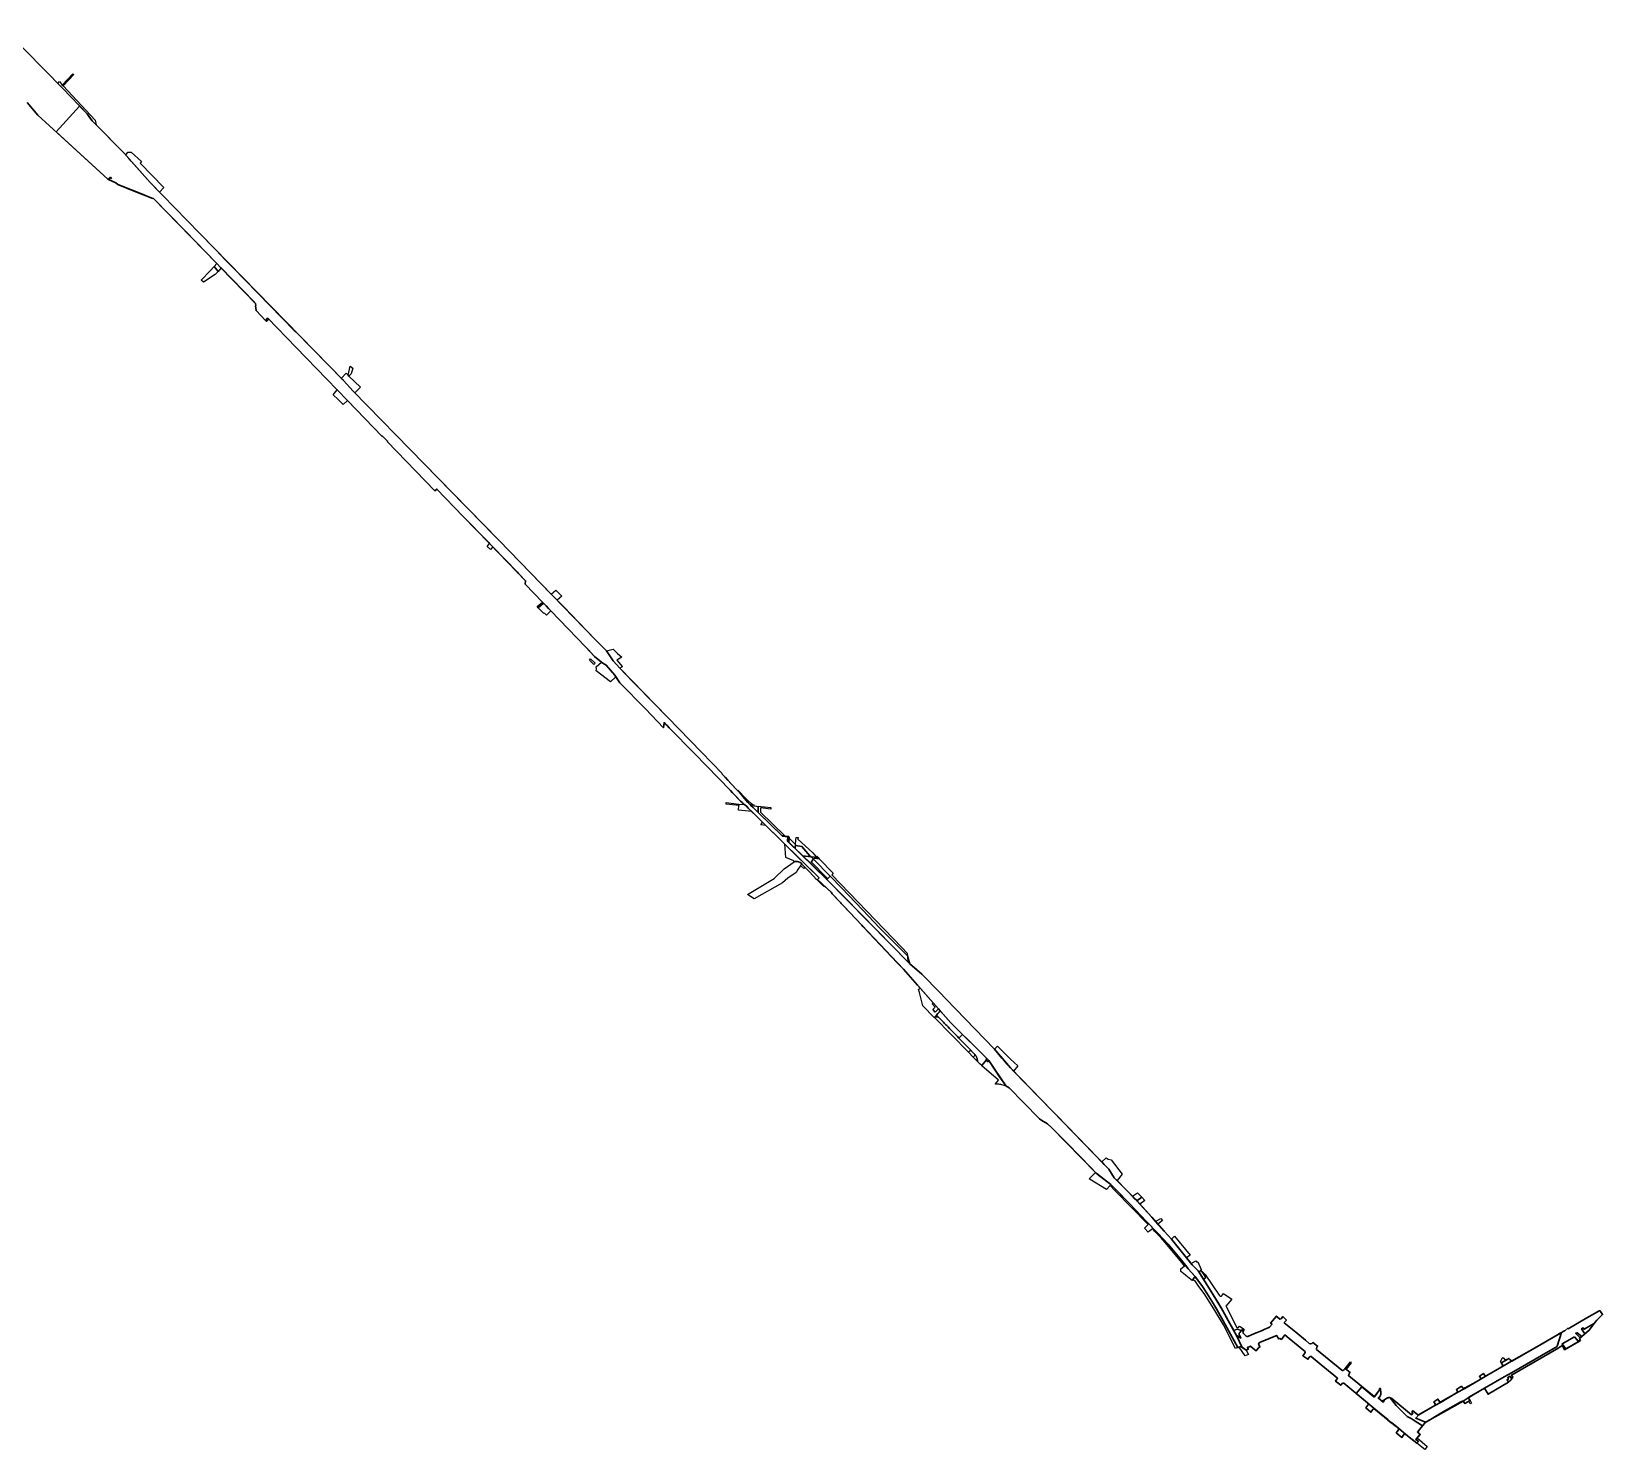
# Model space of a CAD drawing. Header units: inches. Extents: x 969231 to 1000466, y 1001756 to 1023450.
# Drawn here: x 996646 to 1000466, y 1001756 to 1005203 of the extents above; entities that cross this region are included whole.
import ezdxf

# ---------------------------------------------------------------- set-up
doc = ezdxf.new("R2010")
doc.units = ezdxf.units.IN
doc.header["$MEASUREMENT"] = 0
doc.linetypes.add('DASHED', pattern=[0])
doc.layers.add('_LINEA_DE_OBRA_CIVIL', color=25, linetype='Continuous', lineweight=90)
doc.layers.add('blu-line', color=130, linetype='Continuous', lineweight=30)
doc.layers.add('UTILITIES_DELIVERED', color=11, linetype='Continuous')
doc.layers.add('UTILITIES_NO_DELIVERED', color=34, linetype='Continuous')

msp = doc.modelspace()

# ---------------------------------------------------------------- linework, layer by layer
at = {"layer": '_LINEA_DE_OBRA_CIVIL', "color": 1, "linetype": 'DASHED', "lineweight": 30}
for points in [[(996585.9, 1005203.2), (996722, 1005064.3), (996781.2, 1005002.8), (996793.3, 1004985.9), (996871.1, 1004907), (996934, 1004836.3), (997054.1, 1004712.8), (997404.1, 1004354.6), (997428.3, 1004328.4), (997600.3, 1004152.5), (997708.3, 1004041.8), (997782, 1003966.4), (998016.8, 1003725.4), (998044.1, 1003697.4), (998060.4, 1003673.1), (998076.1, 1003655.4), (998192.1, 1003536.7), (998275.2, 1003451.7), (998325.1, 1003399.2), (998324.6, 1003398.8), (998373.4, 1003346.6), (998386.9, 1003330.1), (998472.1, 1003247.2), (998485.2, 1003245.5), (998484.2, 1003235.4), (998579.9, 1003142.2), (998781.4, 1002937.1), (998810.7, 1002912.1), (998854.6, 1002867.3), (998868.9, 1002852), (998987.3, 1002729.1), (999026.1, 1002684.2), (999254.4, 1002449.4), (999265.6, 1002437.7), (999278.7, 1002417), (999332.3, 1002362.4), (999369.8, 1002321.2), (999400.1, 1002287.4), (999417.4, 1002267.5), (999468, 1002205.3), (999483, 1002190.8), (999530.1, 1002114.7), (999538.2, 1002100.5), (999555.7, 1002069.7), (999573, 1002039), (999575.6, 1002033.8), (999586.2, 1002027.3), (999582.4, 1002036), (999582.3, 1002037), (999582.4, 1002038), (999582.7, 1002039), (999583.2, 1002040), (999583.8, 1002040.8), (999591.7, 1002050.3), (999594.4, 1002048), (999591.7, 1002044.3), (999591.4, 1002041.7), (999591.9, 1002039.7), (999592.7, 1002038.3), (999598.8, 1002032.7), (999599.7, 1002032), (999601.4, 1002031.5), (999603.7, 1002031.5), (999619.5, 1002038.1), (999636.7, 1002045.2), (999644.6, 1002048.6), (999652.7, 1002051.9), (999656, 1002053.6), (999656.2, 1002053.6), (999662.3, 1002060.9), (999658.7, 1002063.9), (999673, 1002080.6), (999674.6, 1002079.2), (999681.2, 1002073.6), (999684.1, 1002073.9), (999688.7, 1002079.4), (999697.2, 1002071.1), (999692.1, 1002065), (999692.3, 1002064.6), (999692.1, 1002064.4), (999719.9, 1002041.8), (999743.4, 1002022.3), (999752.9, 1002014.4), (999756, 1002013.2), (999759.8, 1002014.5), (999760.1, 1002014.9), (999761.5, 1002016.5), (999773.2, 1002007.8), (999771.8, 1002005.8), (999771.4, 1002004.9), (999770.1, 1002001.9), (999770.6, 1001999.9), (999832.2, 1001949.1), (999833.6, 1001948.4), (999835.6, 1001948.6), (999837.1, 1001949.8), (999838.2, 1001951.3), (999839.8, 1001953.3), (999852.2, 1001944), (999851, 1001942.1), (999848.7, 1001939.1), (999848.3, 1001937.6), (999849.1, 1001935.2), (999910.2, 1001885.1), (999911.6, 1001885.2), (999923.4, 1001901.5), (999923.6, 1001902.9), (999923.6, 1001904.7), (999925.7, 1001905), (999926.2, 1001901.8), (999926.6, 1001896), (999926.4, 1001890.2), (999926.1, 1001888.4), (999925.4, 1001886.8), (999924.6, 1001885.3), (999923.5, 1001884), (999922.1, 1001882.8), (999920.7, 1001881.9), (999932.8, 1001871.9), (999933.7, 1001873.9), (999934.9, 1001875.7), (999936.3, 1001877.3), (999938, 1001878.6), (999941.6, 1001881), (999943, 1001881.7), (999944.5, 1001882.2), (999946, 1001882.5), (999947.6, 1001882.6), (999949.2, 1001882.4), (999950.7, 1001881.9), (999952.1, 1001881.2), (999953.4, 1001880.3), (1000001.6, 1001841.1), (1000004.7, 1001845), (1000002, 1001847.5), (1000004.4, 1001850.5), (1000015.9, 1001841.3), (1000017.3, 1001840.7), (1000019.6, 1001841.1), (1000058.4, 1001863.5), (1000059.3, 1001867.3), (1000055.8, 1001872.6), (1000065.7, 1001879.1), (1000069.7, 1001873), (1000071.8, 1001871.8), (1000073, 1001872.1), (1000091.3, 1001882.5), (1000111.4, 1001894), (1000112.7, 1001895.7), (1000113, 1001897.6), (1000112.6, 1001898.8), (1000110.5, 1001902), (1000122.9, 1001910.2), (1000125, 1001907), (1000126.2, 1001905.4), (1000128, 1001904.9), (1000130, 1001906.1), (1000130.6, 1001905.2), (1000152.9, 1001918), (1000168.5, 1001927), (1000168.6, 1001927.2), (1000169.3, 1001928.6), (1000169.4, 1001928.8), (1000169.2, 1001930.8), (1000168.2, 1001932.5), (1000166.5, 1001934.6), (1000176.4, 1001941.3), (1000178.3, 1001938.5), (1000179.1, 1001937.4), (1000180.7, 1001936.3), (1000182.5, 1001935.8), (1000184.3, 1001936), (1000220.9, 1001957.2), (1000221.5, 1001958.1), (1000222.4, 1001959.8), (1000222.9, 1001960.8), (1000222.5, 1001962.8), (1000219.7, 1001967), (1000222.5, 1001968.8), (1000235.5, 1001976.1), (1000238.2, 1001977.9), (1000240.2, 1001975), (1000245, 1001971.3), (1000246.8, 1001972), (1000294.7, 1001999.6), (1000319.1, 1002013.6), (1000331.2, 1002020.6), (1000360.3, 1002037.4), (1000359.9, 1002037.8), (1000364.8, 1002040.4), (1000365.2, 1002040.2), (1000369.9, 1002043.4), (1000370.2, 1002043), (1000373.6, 1002045.2), (1000373.8, 1002045.2), (1000381.4, 1002051), (1000382.6, 1002050.1), (1000427.6, 1002076.1), (1000459.2, 1002094.3), (1000466, 1002084.4), (1000452.3, 1002070.8), (1000448.1, 1002066.3), (1000433.7, 1002046.5), (1000409.5, 1002026), (1000412.2, 1002021.4), (1000373.7, 1001999), (1000368.8, 1002009.3)], [(999526.9, 1002098.7), (999520, 1002110.7), (999503.6, 1002136.8), (999493, 1002152.4), (999481.8, 1002168), (999475.4, 1002176.6), (999458.6, 1002195.7), (999409.6, 1002255.4), (999384.6, 1002282.4), (999358.2, 1002310.2), (999316.4, 1002353.2), (999270.2, 1002400.8), (999234.8, 1002428.1), (999126.2, 1002539.4), (999116.2, 1002548.1), (999104.7, 1002554.6), (999097.2, 1002560.5), (999058.3, 1002600.2), (999022.9, 1002635.5), (999015, 1002640.1), (998973.9, 1002701.7), (998950.7, 1002724.7), (998881.1, 1002793.7), (998766, 1002923.6), (998592.6, 1003107.2), (998589.9, 1003111), (998557.1, 1003142.2), (998560.9, 1003145.8), (998379.6, 1003324.4), (998378, 1003324.1), (998350.5, 1003352.3), (998345.1, 1003357.9), (998257.6, 1003447.8), (998196.6, 1003510.4), (998183.9, 1003523.3), (998182.5, 1003510.7), (998138.6, 1003557.1), (998076.7, 1003619.7), (998064.6, 1003638.2), (998043.2, 1003662.7), (998035.1, 1003667.4), (998015.2, 1003684.3), (997992.7, 1003707.5), (997845.9, 1003860.1), (997847.2, 1003868), (997759.8, 1003958.4), (997695.5, 1004024.3), (997631.7, 1004090.8), (997626.8, 1004086.7), (997510.7, 1004206.5), (997511.5, 1004207.3), (997499.7, 1004219.6), (997498.8, 1004218.7), (997414.2, 1004306.1), (997389.2, 1004332.2), (997313.7, 1004410.2), (997289.3, 1004435), (997220.2, 1004506.6), (997215, 1004500.8), (997191.9, 1004524.7), (997190.2, 1004536.2), (997191, 1004536.7), (997190.8, 1004541.6), (997106.4, 1004628.9), (997096.1, 1004639.6), (996941.8, 1004797.9), (996940.6, 1004797.1), (996930.7, 1004800.9), (996918.2, 1004806), (996895.4, 1004815.2), (996855.8, 1004831.5), (996850.9, 1004835.5), (996831.2, 1004844.2), (996661.1, 1005000), (996635.1, 1005030.5)], [(1000235.3, 1001931.2), (1000237.2, 1001928.2), (1000233.9, 1001926.1), (1000237.4, 1001920.1), (1000187.7, 1001890.6), (1000178.8, 1001905.4), (1000163.8, 1001896.7), (1000163.9, 1001896.5), (1000155.2, 1001891.5), (1000155, 1001891.7), (1000141.1, 1001882.8), (1000140.7, 1001881.5), (1000141.1, 1001879.9), (1000143.7, 1001875.6), (1000131.2, 1001867.9), (1000128.1, 1001872.9), (1000126.7, 1001874.2), (1000124.6, 1001874.3), (1000124.1, 1001874), (1000122, 1001872.7), (1000121.1, 1001872.2), (1000084.2, 1001851.1), (1000082.6, 1001850.1), (1000068.6, 1001842.1), (1000058.4, 1001836.1), (1000047.4, 1001829.7), (1000037.6, 1001823.9), (1000036.1, 1001823), (1000035.3, 1001822.5), (1000028.9, 1001814.9), (1000018.2, 1001801.6), (1000017.6, 1001797.7), (1000019.1, 1001795.8), (1000022.2, 1001793.3), (1000012.3, 1001780.9), (1000018.3, 1001776.1), (1000014.7, 1001771.5), (999987.6, 1001793.2), (999984.8, 1001793.8), (999982.8, 1001792.6), (999977.9, 1001786), (999964.3, 1001797.2), (999969.4, 1001804.1), (999969.5, 1001808), (999952.6, 1001821.9), (999952.2, 1001821.4), (999943.4, 1001828.9), (999943.8, 1001829.2), (999927.8, 1001842.1), (999909.9, 1001856.8), (999902.5, 1001847.2), (999890.5, 1001857.5), (999895.3, 1001864.1), (999895.7, 1001867.2), (999894.4, 1001869.9), (999836.5, 1001917.5), (999833.6, 1001917.8), (999829.2, 1001912.7), (999816.6, 1001922.6), (999821.6, 1001929.6), (999782, 1001962.4), (999757.1, 1001982.6), (999754.3, 1001982.4), (999749.6, 1001975.9), (999737.5, 1001984.3), (999742.4, 1001991), (999743.1, 1001992.8), (999743, 1001993.1), (999742.8, 1001994.1), (999742.8, 1001994.3), (999740.5, 1001996.2), (999739.8, 1001996.8), (999725.6, 1002008.6), (999703.8, 1002026.6), (999693.6, 1002034.9), (999685.1, 1002024.1), (999680.9, 1002026.6), (999678, 1002025.2), (999673.8, 1002033.6), (999655.6, 1002026.2), (999655.4, 1002026.3), (999654.1, 1002025.8), (999650, 1002023.9), (999647, 1002022.7), (999646.5, 1002022.4), (999643.9, 1002021.4), (999633.6, 1002017.1), (999632.6, 1002016.7), (999631, 1002016.1), (999630, 1002015.2), (999629.7, 1002014.2), (999629.6, 1002013.9), (999632.5, 1002005.1), (999630.2, 1002004.3), (999625.4, 1001998.7), (999623.8, 1001996.5), (999616.4, 1002002.3), (999609.7, 1002007.6), (999606.4, 1002006.3), (999605.5, 1002005.9), (999602.6, 1002004.8), (999604.6, 1002000), (999599.4, 1001997.9), (999587, 1002006.8), (999579.3, 1002004.3), (999543.3, 1002069.3), (999532.1, 1002089.6), (999526.9, 1002098.7)], [(1000368.8, 1002009.3), (1000361.3, 1002004.9), (1000359.5, 1002003.7), (1000244.3, 1001937.2), (1000247.7, 1001932.2), (1000243.8, 1001929.5), (1000240.4, 1001934.5), (1000235.3, 1001931.2)]]:
    msp.add_lwpolyline(points, dxfattribs=at)
at = {"layer": 'blu-line'}
for points in [[(996871.1, 1004907), (996934, 1004836.3), (997054.1, 1004712.8), (997095.6, 1004670.4), (997116.3, 1004649.1), (997136.3, 1004628.7), (997284.9, 1004476.6), (997288.5, 1004472.9), (997404.1, 1004354.6), (997428.3, 1004328.4), (997600.3, 1004152.5), (997697.8, 1004052.6), (997708.3, 1004041.8), (997771, 1003977.6), (997782, 1003966.4), (997909.8, 1003835.3), (997924, 1003820.7), (997941.6, 1003802.7), (997957.2, 1003786.7), (998016.8, 1003725.4), (998044.1, 1003697.4), (998060.4, 1003673.1), (998076.1, 1003655.4), (998106.8, 1003624.1), (998117.2, 1003613.3), (998192.1, 1003536.7), (998275.2, 1003451.7), (998325.1, 1003399.2), (998324.6, 1003398.8), (998329.8, 1003393.2), (998333.3, 1003389.5), (998338.8, 1003383.5), (998339.7, 1003382.6), (998358.8, 1003362.2), (998365.1, 1003355.5), (998373.4, 1003346.6), (998386.9, 1003330.1), (998393.6, 1003323.6), (998394.5, 1003322.7), (998400.6, 1003316.8), (998405.3, 1003312.2), (998412.9, 1003304.8), (998470.3, 1003248.9), (998472.1, 1003247.2), (998473, 1003247.1), (998485.2, 1003245.5), (998484.3, 1003235.3), (998487.2, 1003232.5), (998502.6, 1003217.5), (998516.5, 1003204), (998521.3, 1003199.3), (998538.2, 1003182.9), (998578.8, 1003143.4), (998579.9, 1003142.2), (998585.5, 1003136.5), (998621, 1003100.5), (998663.2, 1003057.4), (998777.7, 1002940.8), (998781.4, 1002937.1), (998786.8, 1002932.5), (998798.8, 1002922.3), (998810.7, 1002912.1), (998854.6, 1002867.3), (998868.9, 1002852), (998987.3, 1002729.1), (999005.5, 1002708), (999009.2, 1002703.7), (999018.4, 1002693.1), (999026.1, 1002684.2), (999033.9, 1002676.1), (999128, 1002579.4), (999138.9, 1002568.2), (999239.3, 1002464.9), (999248.2, 1002455.7), (999254.4, 1002449.4), (999265.6, 1002437.7), (999278.7, 1002417), (999285.7, 1002409.9), (999328.2, 1002366.6), (999332.3, 1002362.4), (999333.9, 1002360.7), (999340.9, 1002352.9), (999369.8, 1002321.2), (999378.9, 1002311), (999379.3, 1002310.6), (999384.9, 1002304.3), (999400.1, 1002287.4), (999417.4, 1002267.5), (999454.3, 1002222.1), (999467.3, 1002206.2), (999468, 1002205.3), (999483, 1002190.8), (999485.1, 1002187.5), (999495.4, 1002170.8), (999525.5, 1002122.2), (999541.5, 1002094.8), (999555.7, 1002069.7), (999569, 1002046.1), (999573, 1002039), (999575.6, 1002033.8), (999590, 1002004.7), (999587, 1002006.8), (999582.7, 1002005.4), (999579.3, 1002004.3), (999543.3, 1002069.3), (999532.1, 1002089.6), (999520, 1002110.7), (999503.6, 1002136.8), (999493, 1002152.4), (999481.8, 1002168), (999475.7, 1002176.2), (999475.4, 1002176.6), (999472.7, 1002179.7), (999458.6, 1002195.7), (999452.3, 1002203.3), (999451.7, 1002204.1), (999451.6, 1002204.2), (999445, 1002212.2), (999409.7, 1002255.3), (999409.6, 1002255.4), (999409.5, 1002255.5), (999409.5, 1002255.5), (999384.6, 1002282.4), (999379.9, 1002287.5), (999358.2, 1002310.2), (999316.4, 1002353.2), (999282.2, 1002388.4), (999274.9, 1002396), (999270.2, 1002400.8), (999240.7, 1002423.6), (999240, 1002424.1), (999234.8, 1002428.1), (999233.4, 1002429.5), (999222.4, 1002440.9), (999164.6, 1002500), (999126.2, 1002539.4), (999118.3, 1002546.2), (999116.2, 1002548.1), (999107.8, 1002552.8), (999104.7, 1002554.6), (999097.2, 1002560.5), (999058.3, 1002600.2), (999022.9, 1002635.5), (999015, 1002640.1), (999009.2, 1002648.9), (999006.5, 1002652.8), (999006.5, 1002652.8), (999001.6, 1002660.2), (998973.9, 1002701.7), (998967.6, 1002708), (998967.4, 1002708.1), (998966.2, 1002709.4), (998950.7, 1002724.7), (998949, 1002726.4), (998909.7, 1002765.3), (998881.1, 1002793.7), (998881.1, 1002793.7), (998855.5, 1002822.6), (998851.2, 1002827.5), (998838.3, 1002842), (998806.8, 1002877.6), (998800.2, 1002885), (998766, 1002923.6), (998751.6, 1002938.8), (998668.3, 1003027), (998667.4, 1003027.9), (998664.5, 1003031), (998618.5, 1003079.8), (998617.4, 1003080.9), (998614.6, 1003083.9), (998613.5, 1003085), (998592.6, 1003107.2), (998589.9, 1003111), (998574.2, 1003126), (998557.1, 1003142.2), (998560.9, 1003145.8), (998503.1, 1003202.7), (998477.5, 1003228), (998423.3, 1003281.3), (998397.4, 1003306.8), (998388.5, 1003315.6), (998384.9, 1003319.1), (998379.6, 1003324.4), (998378, 1003324.1), (998378, 1003324.1), (998373.5, 1003328.7), (998369.7, 1003332.6), (998350.5, 1003352.3), (998345.1, 1003357.9), (998257.6, 1003447.8), (998196.6, 1003510.4), (998191.2, 1003515.9), (998187.8, 1003519.3), (998183.9, 1003523.3), (998182.5, 1003510.7), (998138.6, 1003557.1), (998076.7, 1003619.7), (998067, 1003634.5), (998064.6, 1003638.2), (998043.2, 1003662.7), (998035.1, 1003667.4), (998031.8, 1003670.2), (998015.2, 1003684.3), (998000.1, 1003699.9), (997992.7, 1003707.5), (997908.8, 1003794.7), (997906.8, 1003796.8), (997903.2, 1003800.5), (997896.9, 1003807), (997891, 1003813.2), (997888.2, 1003816.1), (997845.9, 1003860.1), (997847.2, 1003868), (997832.3, 1003883.4), (997829.9, 1003886), (997827.3, 1003888.7), (997767.3, 1003950.7), (997759.8, 1003958.4), (997759.7, 1003958.5), (997757.7, 1003960.6), (997755.9, 1003962.4), (997695.5, 1004024.3), (997631.7, 1004090.8), (997626.8, 1004086.7), (997510.7, 1004206.5), (997511.5, 1004207.3), (997499.7, 1004219.6), (997498.8, 1004218.7), (997414.2, 1004306.1), (997414.2, 1004306.1), (997389.2, 1004332.2), (997389.2, 1004332.2), (997313.7, 1004410.2), (997289.3, 1004435), (997220.2, 1004506.6), (997220.1, 1004506.5), (997215, 1004500.8), (997215, 1004500.8), (997191.9, 1004524.7), (997190.2, 1004536.2), (997191, 1004536.7), (997190.8, 1004541.6), (997189.5, 1004542.9), (997187.8, 1004544.7), (997186.9, 1004545.7), (997106.9, 1004628.3), (997106.4, 1004628.9), (997096.5, 1004639.2), (997096.1, 1004639.6), (997019.6, 1004718.3), (996980.8, 1004757.9), (996944.5, 1004795.2), (996941.8, 1004797.9), (996940.6, 1004797.1), (996930.7, 1004800.9), (996913.1, 1004808.1), (996855.8, 1004831.5), (996851, 1004835.5), (996833.4, 1004843.2), (996837.6, 1004848.6), (996840.2, 1004846), (996837.6, 1004848.6), (996833.4, 1004843.2), (996831.2, 1004844.2), (996705.5, 1004959.3), (996762.8, 1005021.9), (996781.2, 1005002.8), (996788.1, 1004993.2), (996793.3, 1004985.9), (996802.8, 1004976.3), (996871, 1004907)], [(1000038.8, 1001824.7), (1000035.4, 1001822.7), (1000011.8, 1001832.8), (1000019.5, 1001841.1), (1000019.7, 1001841.3), (1000058.4, 1001863.4), (1000073.1, 1001871.9), (1000110.9, 1001893.8), (1000130.7, 1001905.1), (1000168.5, 1001927), (1000168.5, 1001927), (1000184.3, 1001936), (1000184.5, 1001936.1), (1000221, 1001957.2), (1000221.2, 1001957.3), (1000244.6, 1001971.3), (1000244.8, 1001971.4), (1000300.2, 1002003), (1000331.1, 1002020.5), (1000352.4, 1002032.8), (1000353.6, 1002033.5), (1000365.2, 1002040.2), (1000366.4, 1002040.9), (1000355.9, 1002008), (1000355.6, 1002007.1), (1000355.6, 1002007), (1000355.5, 1002006.8), (1000355.3, 1002006.7), (1000344.1, 1002000.3), (1000338.4, 1001997), (1000244.9, 1001943.1), (1000244.4, 1001942.9), (1000226.5, 1001932.8), (1000226.5, 1001932.8), (1000178.8, 1001905.4), (1000142.5, 1001884.6), (1000140.6, 1001883.3), (1000139, 1001882.2), (1000126.8, 1001874.1), (1000126.8, 1001874.1)], [(1000397.6, 1002030.2), (1000406.3, 1002019.5), (1000411, 1002023.4), (1000412.2, 1002021.4), (1000407.2, 1002018.4), (1000397.7, 1002013), (1000397.1, 1002012.6), (1000376.9, 1002000.9), (1000375.7, 1002002.3), (1000367.8, 1002013.5)], [(1000415.7, 1002031.3), (1000411.8, 1002028), (1000400.4, 1002039.2), (1000403.9, 1002040.3)], [(1000445.4, 1002062.5), (1000433.7, 1002046.5), (1000433.7, 1002046.5), (1000423.2, 1002037.6), (1000415, 1002049.8), (1000418.9, 1002051.9), (1000421.1, 1002048.6), (1000445.4, 1002062.5)], [(999910.1, 1001884.7), (999910.9, 1001884.1), (999911.4, 1001884.8), (999924, 1001902.6), (999923.8, 1001904.7), (999925.7, 1001905), (999926.2, 1001901.8), (999926.6, 1001896), (999926.4, 1001890.1), (999926.1, 1001888.4), (999925.4, 1001886.8), (999924.6, 1001885.3), (999923.4, 1001883.9), (999922.1, 1001882.8), (999920.7, 1001881.8), (999932.8, 1001871.8), (999933.7, 1001873.8), (999934.9, 1001875.6), (999936.3, 1001877.2), (999938, 1001878.6), (999938.7, 1001879), (999941.6, 1001880.9), (999942.7, 1001881.5), (999943, 1001881.7), (999944.5, 1001882.2), (999946, 1001882.5), (999947.6, 1001882.5), (999949.2, 1001882.3), (999949.7, 1001882.2), (999952.8, 1001878.2), (999964.2, 1001863.3), (999990.7, 1001836.7), (1000000.4, 1001831.7), (1000005.2, 1001828.7), (1000028.2, 1001814), (1000028.2, 1001813.9), (1000018.2, 1001801.7), (1000015.7, 1001798.6), (1000020, 1001795.3), (1000022.3, 1001793.4), (1000015.5, 1001784.9), (1000015.5, 1001785), (1000012.3, 1001780.9), (1000012.3, 1001780.9), (1000018.3, 1001776.1), (1000018.3, 1001776.1), (1000014.7, 1001771.6), (1000014.7, 1001771.5), (1000007.3, 1001777.6), (999987.8, 1001793.1), (999969.5, 1001808), (999957.9, 1001817.5), (999909.8, 1001856.5), (999909.8, 1001856.6), (999894.9, 1001869), (999894.4, 1001869.9), (999867, 1001892.4), (999880.2, 1001909)]]:
    msp.add_lwpolyline(points, close=True, dxfattribs=at)
at = {"layer": 'UTILITIES_DELIVERED', "color": 3}
for points, elevation in [([(996722.7, 1005070.8), (996720.8, 1005072.8), (996746.5, 1005100.4), (996748.9, 1005098.2)], 2546.5), ([(998431.4, 1003273.2), (998418.9, 1003274.6), (998423.3, 1003281.3)], 2569.4)]:
    msp.add_lwpolyline(points, close=True, dxfattribs=dict(at, elevation=elevation))
for points in [[(996720.8, 1005072.8), (996722.7, 1005070.8), (996800.6, 1004987.1), (996802.8, 1004976.3), (996793.3, 1004985.9), (996788.1, 1004993.2), (996781.2, 1005002.8), (996722, 1005064.3), (996710.4, 1005076.1), (996709.5, 1005077), (996713.8, 1005081.2), (996718.9, 1005074.9)], [(996888.3, 1004887.7), (996882.3, 1004894.4), (996874.9, 1004902.7), (996880.3, 1004909.4), (996888.2, 1004909.8), (996913.3, 1004887.2), (996909.7, 1004883.3), (996967.3, 1004823.7), (996957.3, 1004812.3), (996934, 1004836.3)], [(997092.8, 1004612.4), (997063.8, 1004593.6), (997058.4, 1004598.2), (997080.7, 1004621.1), (997090.3, 1004631.8), (997099.4, 1004620)], [(997106.9, 1004628.3), (997099.4, 1004620), (997090.3, 1004631.8), (997096.5, 1004639.2), (997106.4, 1004628.9)], [(997215, 1004500.8), (997220.1, 1004506.5), (997222.6, 1004504), (997217.3, 1004498.1)], [(997415.7, 1004367.4), (997417.8, 1004365.4), (997445.7, 1004338.6), (997433.7, 1004326.1), (997432.2, 1004324.4), (997428.3, 1004328.4), (997404.1, 1004354.6), (997398.9, 1004359.9), (997410.6, 1004372.2)], [(997423.5, 1004370.8), (997417.8, 1004365.4), (997415.7, 1004367.4), (997420.6, 1004389.6), (997427.1, 1004385.1)], [(997414.2, 1004306.1), (997403.3, 1004296.7), (997391.4, 1004308.2), (997379.6, 1004319.6), (997389.2, 1004332.2), (997389.2, 1004332.2)], [(997767.3, 1003950.7), (997761.7, 1003944.2), (997753.8, 1003951.1), (997759.7, 1003958.5), (997759.8, 1003958.4)], [(997909.8, 1003835.3), (997920.5, 1003845.2), (997935.2, 1003830.5), (997924, 1003820.7)], [(997891, 1003813.2), (997878, 1003802), (997875, 1003805.1), (997888.2, 1003816.1)], [(997908.8, 1003794.7), (997898, 1003784.3), (997897.4, 1003785.2), (997893.7, 1003788.7), (997892, 1003789.2), (997890.4, 1003789.1), (997878, 1003802), (997891, 1003813.2), (997896.9, 1003807), (997903.2, 1003800.5), (997906.8, 1003796.8)], [(998013, 1003664.5), (998002.5, 1003675), (998005.4, 1003678.1), (998016.3, 1003667.6), (998016.3, 1003667.6)], [(998067, 1003634.5), (998053.6, 1003622.5), (998053.5, 1003622.6), (998018.5, 1003649.3), (998019.4, 1003653.6), (998018.5, 1003658.9), (998031.8, 1003670.2), (998035.1, 1003667.4), (998043.2, 1003662.7), (998064.6, 1003638.2)], [(998081.8, 1003659.1), (998076.1, 1003655.4), (998060.4, 1003673.1), (998044.1, 1003697.4), (998060.5, 1003702), (998070.2, 1003692), (998071.1, 1003691.2), (998080.9, 1003682.5), (998069.2, 1003674.7), (998081.8, 1003659.2)], [(998366.1, 1003325.2), (998365.8, 1003321.7), (998334.9, 1003325.1), (998335.3, 1003328.8)], [(998402.1, 1003322.8), (998396, 1003323.4), (998393.6, 1003323.6), (998386.9, 1003330.1), (998373.4, 1003346.6), (998363.3, 1003359), (998383.9, 1003337.8), (998390.1, 1003331.2), (998400.1, 1003323.8), (998402.1, 1003323)], [(998378, 1003324), (998378, 1003324), (998378, 1003324.1), (998379.6, 1003324.4), (998384.9, 1003319.1), (998388.5, 1003315.6), (998397.4, 1003306.8), (998364.7, 1003310.6), (998365.8, 1003321.7), (998366.1, 1003325.2)], [(998402.1, 1003322.8), (998401.9, 1003321.1), (998408.4, 1003320.5), (998413, 1003318.8), (998412.9, 1003304.8), (998405.3, 1003312.2), (998400.6, 1003316.8), (998394.5, 1003322.7), (998393.6, 1003323.6), (998396, 1003323.4)], [(998443.7, 1003317), (998443.6, 1003312.9), (998418.8, 1003315.8), (998418.1, 1003305.6), (998478, 1003248.1), (998470.3, 1003248.9), (998412.9, 1003304.8), (998413, 1003318.8), (998413, 1003320)], [(998488, 1003240.5), (998487.2, 1003232.5), (998484.3, 1003235.3), (998485.2, 1003245.5), (998473, 1003247.1), (998472.1, 1003247.2), (998470.3, 1003248.9), (998478, 1003248.1), (998486.2, 1003247.3), (998487.6, 1003246.8), (998488.5, 1003245.1), (998488.2, 1003242.2), (998488.1, 1003241.8), (998488, 1003240.5)], [(998503.1, 1003202.7), (998560.9, 1003145.8), (998557.1, 1003142.2), (998574.2, 1003126), (998572.7, 1003124.5), (998555.8, 1003141.8), (998554.9, 1003141.1), (998554.4, 1003141.7), (998537.6, 1003160.4), (998519.1, 1003179.1), (998517.1, 1003181.2), (998514.8, 1003183), (998514.8, 1003183), (998512.9, 1003184), (998511.5, 1003184.6), (998510, 1003185.1), (998508.4, 1003185.5), (998507.2, 1003185.7), (998506.5, 1003185.8), (998503.6, 1003185.8), (998500.7, 1003185.3), (998500.7, 1003185.2), (998499.5, 1003186), (998499.2, 1003187.1), (998480.1, 1003195), (998477.5, 1003228)], [(998503.5, 1003226.6), (998502.6, 1003217.5), (998487.2, 1003232.5), (998488, 1003240.5), (998488, 1003240.5), (998488.1, 1003241.8), (998488.2, 1003242.2)], [(998538.6, 1003199.8), (998541.3, 1003197.1), (998521.3, 1003199.3), (998516.5, 1003204), (998502.6, 1003217.5), (998502.9, 1003220.4), (998503.3, 1003224.7), (998519.2, 1003222)], [(998545.5, 1003206.5), (998553.7, 1003197.1), (998555.4, 1003198.7), (998558.8, 1003195.2), (998541.3, 1003197.1), (998541.3, 1003197.1), (998538.6, 1003199.8), (998519.2, 1003222), (998503.3, 1003224.7), (998504.7, 1003239.3), (998505.5, 1003243.8), (998509.9, 1003243.6), (998509.6, 1003239.9)], [(998472.2, 1003134), (998402.8, 1003094.9), (998386.9, 1003105.6), (998451.4, 1003144.2), (998475.6, 1003167.5), (998500.7, 1003185.2), (998500.7, 1003185.3), (998503.6, 1003185.8), (998506.5, 1003185.8), (998507.2, 1003185.7), (998508.4, 1003185.5), (998510, 1003185.1), (998511.5, 1003184.6), (998512.9, 1003184), (998514.8, 1003183), (998514.8, 1003183), (998517.1, 1003181.2), (998519.1, 1003179.1), (998516.1, 1003176.1), (998514.5, 1003174.5), (998509.1, 1003165.9), (998505.5, 1003158.6), (998484.7, 1003144.9)], [(998523.5, 1003168.9), (998516.1, 1003176.1), (998519.1, 1003179.1), (998526.3, 1003171.5)], [(998541.3, 1003197.1), (998547.3, 1003190.9), (998541.3, 1003185.2), (998580, 1003145.6), (998578.8, 1003143.4), (998538.2, 1003182.9), (998521.3, 1003199.3)], [(998561.4, 1003192.5), (998549.9, 1003193.6), (998547.3, 1003190.9), (998547.3, 1003190.9), (998541.3, 1003197.1), (998541.3, 1003197.1), (998558.8, 1003195.2)], [(998588.1, 1003149.7), (998579.9, 1003142.2), (998578.8, 1003143.4), (998580, 1003145.6), (998541.3, 1003185.2), (998547.3, 1003190.9)], [(998561.4, 1003192.5), (998595.5, 1003157), (998591.8, 1003153.4), (998761.8, 1002976.6), (998775.2, 1002963), (998775.6, 1002956.3), (998711.8, 1003020.5), (998708.1, 1003024.4), (998708, 1003024.4), (998667, 1003067.5), (998615.1, 1003122), (998588.1, 1003149.7), (998588.1, 1003149.7), (998547.3, 1003190.9), (998547.3, 1003190.9), (998549.9, 1003193.6)], [(998775.6, 1002956.3), (998776.3, 1002953.8), (998777.7, 1002940.8), (998663.2, 1003057.4), (998621, 1003100.5), (998585.5, 1003136.5), (998579.9, 1003142.2), (998588.1, 1003149.7), (998588.1, 1003149.7), (998615.1, 1003122), (998667, 1003067.5), (998708, 1003024.4), (998708.1, 1003024.4), (998711.8, 1003020.5)], [(998781.4, 1002937.1), (998777.7, 1002940.8), (998776.3, 1002953.8)], [(998837.4, 1002826.2), (998843.4, 1002819.6), (998851.2, 1002827.5), (998855.5, 1002822.6), (998852.5, 1002819.3), (998849.5, 1002815.9), (998846.4, 1002812.5), (998844.6, 1002810.4), (998842.7, 1002808.3), (998841.1, 1002806.5), (998813.1, 1002835.1), (998804.9, 1002866.9), (998802.6, 1002875.6), (998802.6, 1002875.7), (998805.1, 1002876.2), (998806.8, 1002877.6), (998838.3, 1002842), (998835.9, 1002839.9), (998842.9, 1002831.7)], [(998838.3, 1002842), (998851.2, 1002827.5), (998843.4, 1002819.6), (998837.4, 1002826.2), (998842.9, 1002831.7), (998835.9, 1002839.9)], [(998853.9, 1002804.8), (998852.6, 1002805.9), (998851.1, 1002806.8), (998849.5, 1002807.4), (998848, 1002807.7), (998847.8, 1002807.7), (998846, 1002807.7), (998844.3, 1002807.5), (998842.7, 1002806.9), (998841.4, 1002806.2), (998841.1, 1002806.5), (998842.7, 1002808.3), (998844.6, 1002810.4), (998846.4, 1002812.5), (998849.8, 1002809), (998853.2, 1002805.5)], [(998853.9, 1002804.8), (998853.9, 1002804.7), (998857, 1002801.6), (998860.1, 1002798.4), (998863.2, 1002795.3), (998866.2, 1002792.1), (998869.3, 1002788.9), (998871.4, 1002786.8), (998874.6, 1002783.5), (998877.9, 1002780.1), (998881.2, 1002776.7), (998884.4, 1002773.4), (998887.7, 1002770), (998891, 1002766.7), (998894.2, 1002763.3), (998897.5, 1002760), (998900.8, 1002756.6), (998900.8, 1002756.6), (998927.5, 1002729.2), (998930.5, 1002726.1), (998931.5, 1002725), (998931.6, 1002725), (998931.5, 1002725), (998931.2, 1002725.3), (998930.8, 1002725.6), (998930.3, 1002725.8), (998929.9, 1002725.9), (998929.4, 1002725.9), (998928.9, 1002725.9), (998928.5, 1002725.8), (998928, 1002725.6), (998927.6, 1002725.4), (998927.3, 1002725.1), (998924.4, 1002722.3), (998924.2, 1002722.1), (998923.9, 1002721.9), (998923.9, 1002721.9), (998841.4, 1002806.2), (998842.7, 1002806.9), (998844.3, 1002807.5), (998846, 1002807.7), (998847.8, 1002807.7), (998848, 1002807.7), (998849.5, 1002807.4), (998851.1, 1002806.8), (998852.6, 1002805.9)], [(998909.7, 1002765.3), (998907.2, 1002762.9), (998904, 1002759.8), (998900.8, 1002756.6), (998900.8, 1002756.6), (998897.5, 1002760), (998894.2, 1002763.3), (998891, 1002766.7), (998887.7, 1002770), (998884.4, 1002773.4), (998881.2, 1002776.7), (998877.9, 1002780.1), (998874.6, 1002783.5), (998871.4, 1002786.8), (998869.3, 1002788.9), (998866.2, 1002792.1), (998863.2, 1002795.3), (998860.1, 1002798.4), (998857, 1002801.6), (998853.9, 1002804.7), (998853.9, 1002804.8), (998853.2, 1002805.5), (998849.8, 1002809), (998846.4, 1002812.5), (998849.5, 1002815.9), (998852.5, 1002819.3), (998855.5, 1002822.6), (998881.1, 1002793.7), (998881.1, 1002793.7)], [(998967.6, 1002708), (998967.6, 1002707.9), (998967.6, 1002707.2), (998967.5, 1002702.7), (998956.3, 1002689.4), (998952.3, 1002692.9), (998945.9, 1002699.4), (998945.8, 1002700.1), (998945.8, 1002700.3), (998945.8, 1002700.2), (998945.8, 1002701.5), (998945.7, 1002703), (998945.5, 1002704.4), (998945.2, 1002705.7), (998944.9, 1002707.1), (998944.4, 1002708.5), (998943.9, 1002709.8), (998943.9, 1002709.8), (998943.3, 1002711.1), (998943.3, 1002711.1), (998942.7, 1002712.3), (998942.7, 1002712.3), (998942, 1002713.5), (998941.9, 1002713.5), (998941.2, 1002714.7), (998940.3, 1002715.8), (998939.4, 1002716.9), (998939, 1002717.3), (998938.7, 1002717.6), (998931.6, 1002725), (998931.5, 1002725), (998930.5, 1002726.1), (998927.5, 1002729.2), (998900.8, 1002756.6), (998904, 1002759.8), (998907.2, 1002762.9), (998909.7, 1002765.3), (998949, 1002726.4), (998950.7, 1002724.7), (998966.2, 1002709.4), (998967.4, 1002708.1)], [(998935.6, 1002710.2), (998935.5, 1002710.1), (998923.9, 1002721.9), (998923.9, 1002721.9), (998924.2, 1002722.1), (998924.4, 1002722.3), (998927.3, 1002725.1), (998927.6, 1002725.4), (998928, 1002725.6), (998928.5, 1002725.8), (998928.9, 1002725.9), (998929.4, 1002725.9), (998929.9, 1002725.9), (998930.3, 1002725.8), (998930.8, 1002725.6), (998931.2, 1002725.3), (998931.5, 1002725), (998931.6, 1002725), (998938.7, 1002717.6), (998939, 1002717.3), (998939.2, 1002717), (998939.4, 1002716.6), (998939.6, 1002716.2), (998939.7, 1002715.7), (998939.7, 1002715.3), (998939.6, 1002714.8), (998939.5, 1002714.4), (998939.4, 1002714), (998939.2, 1002713.7), (998938.9, 1002713.4), (998938.9, 1002713.3), (998938.8, 1002713.2)], [(998942.7, 1002712.3), (998942.7, 1002712.3), (998943.3, 1002711.1), (998943.3, 1002711.1), (998943.9, 1002709.8), (998943.9, 1002709.8), (998944.4, 1002708.5), (998944.9, 1002707.1), (998945.2, 1002705.7), (998945.5, 1002704.4), (998945.7, 1002703), (998945.8, 1002701.5), (998945.8, 1002700.2), (998945.8, 1002700.3), (998945.8, 1002700.1), (998945.9, 1002699.4), (998935.5, 1002710.1), (998935.6, 1002710.2), (998938.8, 1002713.2), (998938.9, 1002713.3), (998938.9, 1002713.4), (998939.2, 1002713.7), (998939.4, 1002714), (998939.5, 1002714.4), (998939.6, 1002714.8), (998939.7, 1002715.3), (998939.7, 1002715.7), (998939.6, 1002716.2), (998939.4, 1002716.6), (998939.2, 1002717), (998939, 1002717.3), (998939.4, 1002716.9), (998940.3, 1002715.8), (998941.2, 1002714.7), (998941.9, 1002713.5), (998942, 1002713.5)], [(999026.5, 1002705.5), (999044.4, 1002689.1), (999033.9, 1002676.1), (999026.1, 1002684.2), (999018.4, 1002693.1), (999009.2, 1002703.7), (999005.5, 1002708), (998987.3, 1002729.1), (998994.4, 1002736.6)], [(998967.5, 1002702.7), (998971.7, 1002699), (998973.9, 1002701.7), (999001.6, 1002660.2), (999006.5, 1002652.8), (999006.5, 1002652.8), (999009.2, 1002648.9), (999015, 1002640.1), (999013.3, 1002640.6), (999003.1, 1002643.6), (999002.8, 1002643.6), (999002.4, 1002643.7), (999002.4, 1002643.7), (999000.6, 1002643.9), (998998.2, 1002644.1), (998990.4, 1002644.2), (998990.3, 1002644.2), (998990.2, 1002644.3), (998990.1, 1002644.3), (998990, 1002644.4), (998989.9, 1002644.5), (998989.9, 1002644.6), (998989.8, 1002644.7), (998989.8, 1002644.9), (998989.8, 1002645), (998989.8, 1002645.1), (998989.9, 1002645.2), (998989.9, 1002645.3), (998996.8, 1002654.2), (998956.7, 1002689), (998956.3, 1002689.4)], [(998973.9, 1002701.7), (998971.7, 1002699), (998967.5, 1002702.7), (998967.6, 1002707.2), (998967.6, 1002707.9), (998967.6, 1002708)], [(999298.1, 1002425.6), (999285.7, 1002409.9), (999278.7, 1002417), (999265.6, 1002437.7), (999254.4, 1002449.4), (999248.2, 1002455.7), (999258.8, 1002465.2), (999263.8, 1002462.2), (999271.5, 1002460.6)], [(999240, 1002424.1), (999240.7, 1002423.6), (999270.2, 1002400.8), (999274.9, 1002396), (999282.2, 1002388.4), (999279.9, 1002386.3), (999279.9, 1002386.3), (999268.5, 1002398), (999259.4, 1002388.8), (999220.3, 1002412.9), (999218, 1002414.3), (999220.2, 1002416.4), (999233.3, 1002429.4), (999233.4, 1002429.5), (999234.8, 1002428.1)], [(999358.2, 1002310.2), (999379.9, 1002287.5), (999384.6, 1002282.4), (999409.5, 1002255.5), (999409.5, 1002255.5), (999409.7, 1002255.3), (999445, 1002212.2), (999451.6, 1002204.2), (999451.7, 1002204.1), (999449.7, 1002202.7), (999443.1, 1002210.6), (999407.2, 1002253.8), (999391.5, 1002271.6), (999382.2, 1002281.5), (999376.7, 1002286.8), (999373.7, 1002290.2), (999371.4, 1002292.9), (999365, 1002287.8), (999360.8, 1002284.5), (999352.1, 1002294.1), (999355.5, 1002297.6), (999360.9, 1002303.1), (999279.9, 1002386.3), (999282.2, 1002388.4), (999316.4, 1002353.2)], [(999345.9, 1002369.6), (999333.9, 1002360.7), (999332.3, 1002362.4), (999328.2, 1002366.6), (999322.6, 1002372.4), (999335, 1002380.6)], [(999340.9, 1002352.9), (999333.9, 1002360.7), (999345.9, 1002369.6), (999352.8, 1002361.7)], [(999384.9, 1002304.3), (999379.3, 1002310.6), (999378.9, 1002311), (999392, 1002317.9), (999396.1, 1002313)], [(999454.3, 1002222.1), (999417.4, 1002267.5), (999425.4, 1002275.1), (999463.1, 1002228.7)], [(999467.8, 1002167.1), (999467.7, 1002167.1), (999464.5, 1002169.7), (999452.6, 1002179.1), (999446.7, 1002183.9), (999444.6, 1002185.5), (999440.3, 1002189), (999440.2, 1002195.5), (999441.7, 1002196.6), (999444.1, 1002198.4), (999449.7, 1002202.7), (999451.7, 1002204.1), (999452.3, 1002203.3), (999458.6, 1002195.7), (999472.7, 1002179.7), (999475.4, 1002176.6), (999475.7, 1002176.2), (999474, 1002175.3), (999467.9, 1002167.3)], [(999478.8, 1002213), (999479.6, 1002212.5), (999480.3, 1002212.4), (999481.6, 1002212.4), (999490.2, 1002193.7), (999485.1, 1002187.5), (999483, 1002190.8), (999468, 1002205.3), (999467.3, 1002206.2), (999465.6, 1002208.3), (999477.3, 1002214.8)], [(999537, 1002129.2), (999537.8, 1002129.1), (999538.6, 1002129.1), (999539.4, 1002129.3), (999544.5, 1002135.4), (999564.1, 1002121.8), (999549.6, 1002105.1), (999551.2, 1002102.9), (999575.8, 1002054), (999576.2, 1002053.6), (999576.7, 1002053.2), (999577.3, 1002052.8), (999577.9, 1002052.6), (999578.5, 1002052.5), (999579.2, 1002052.6), (999579.8, 1002052.7), (999580.4, 1002052.9), (999581, 1002053.3), (999583.4, 1002056), (999591.7, 1002050.3), (999587.5, 1002045.3), (999587.2, 1002045.4), (999577.4, 1002048.7), (999577.2, 1002048.7), (999569, 1002046.1), (999555.7, 1002069.7), (999541.5, 1002094.8), (999530.1, 1002114.7), (999525.5, 1002122.2), (999495.4, 1002170.8), (999501.5, 1002174.4), (999495.8, 1002183.8), (999489.7, 1002191.4), (999492.1, 1002189.1), (999500, 1002181.8), (999533.8, 1002131.4), (999534.3, 1002130.8), (999534.9, 1002130.2), (999535.5, 1002129.7), (999536.3, 1002129.4)], [(999579.3, 1002004.3), (999573.2, 1002002), (999544.1, 1002059.4), (999520.8, 1002098.6), (999497, 1002135.7), (999484, 1002153), (999475.9, 1002164.9), (999473.3, 1002167.5), (999469.9, 1002168.1), (999467.8, 1002167.1), (999467.9, 1002167.3), (999474, 1002175.3), (999475.7, 1002176.2), (999481.8, 1002168), (999493, 1002152.4), (999503.6, 1002136.8), (999520, 1002110.7), (999532.1, 1002089.6), (999543.3, 1002069.3)], [(999586.2, 1002027.3), (999575.6, 1002033.8), (999573, 1002039), (999569, 1002046.1), (999577.2, 1002048.7), (999577.4, 1002048.7), (999587.2, 1002045.4), (999587.5, 1002045.3), (999585.3, 1002042.7), (999583.8, 1002040.8), (999583.7, 1002040.7), (999583.2, 1002040), (999582.7, 1002039), (999582.4, 1002038), (999582.4, 1002037.9), (999582.4, 1002037.8), (999582.4, 1002037.6), (999582.3, 1002037), (999582.4, 1002036), (999582.5, 1002035.7)]]:
    msp.add_lwpolyline(points, close=True, dxfattribs=at)
at = {"layer": 'UTILITIES_NO_DELIVERED', "color": 1}
for points in [[(999590, 1002004.7), (999599.4, 1001997.9), (999604.9, 1001987.3), (999597, 1001984.4), (999582.7, 1002005.4), (999587, 1002006.8)], [(999842.2, 1001951.5), (999839.8, 1001953.3), (999853.1, 1001969.8), (999854.5, 1001967.1)], [(1000235.5, 1001976.1), (1000222.5, 1001968.8), (1000219.7, 1001967), (1000217.8, 1001970.6), (1000222.9, 1001979.3), (1000224.6, 1001980.3), (1000228.2, 1001974.6), (1000238.2, 1001977.9)], [(1000247.7, 1001932.2), (1000241.4, 1001923), (1000237.4, 1001920.1), (1000233.9, 1001926.1), (1000237.2, 1001928.2), (1000235.3, 1001931.2), (1000240.4, 1001934.5), (1000243.8, 1001929.5)], [(999933.7, 1001873.9), (999932.8, 1001871.9), (999929.5, 1001874.6), (999943, 1001881.7), (999942.7, 1001881.5), (999941.6, 1001880.9), (999938.7, 1001879), (999938, 1001878.6), (999936.3, 1001877.3), (999934.9, 1001875.7)], [(1000143.7, 1001875.6), (1000147.2, 1001869.2), (1000144.3, 1001867.8), (1000140.6, 1001873.7)], [(1000039.3, 1001763.8), (1000033.9, 1001756.3), (1000014.7, 1001771.5), (1000014.7, 1001771.6), (1000018.3, 1001776.1), (1000018.3, 1001776.1), (1000012.3, 1001780.9), (1000012.3, 1001780.9), (1000015.5, 1001785), (1000015.5, 1001784.9)]]:
    msp.add_lwpolyline(points, close=True, dxfattribs=at)

doc.saveas('drawing.dxf')
